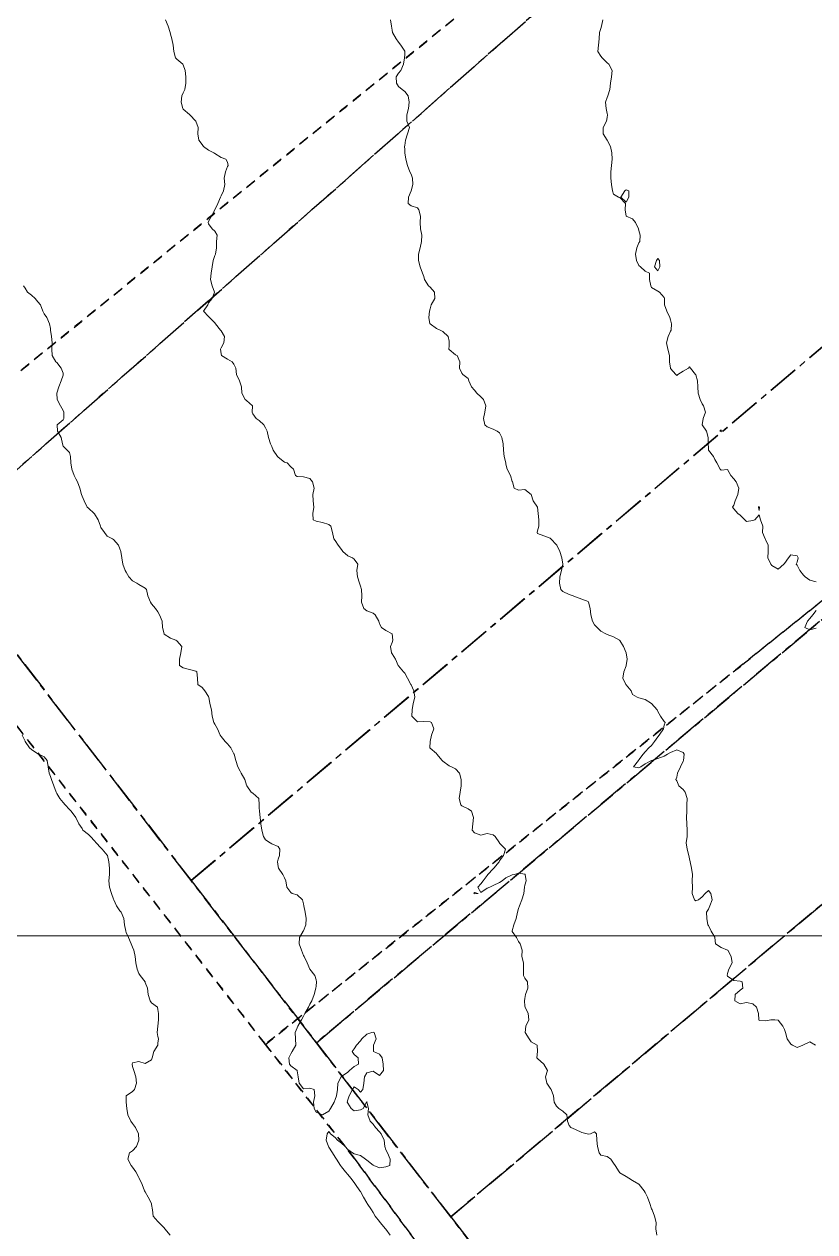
# Model space of a CAD drawing. Header units: centimetres. Extents: x 0 to 642158, y -847 to 649707.
# Drawn here: x 616473.2 to 616535.7, y 620064 to 620159.4 of the extents above; entities that cross this region are included whole.
import ezdxf

# ---------------------------------------------------------------- set-up
doc = ezdxf.new("R2010")
doc.units = ezdxf.units.CM
doc.header["$MEASUREMENT"] = 0
doc.linetypes.add('CENTERX2', pattern=[4, 2.5, -0.5, 0.5, -0.5])
doc.linetypes.add('JIS_02_0.7', pattern=[1.35, 0.75, -0.6])
for name, color, linetype, lineweight in [('MEV_grille', 254, 'Continuous', 9), ('WAL_parcellaire agricole', 7, 'JIS_02_0.7', 25), ('WAL_topographie 0.5', 253, 'Continuous', 20)]:
    doc.layers.add(name, color=color, linetype=linetype, lineweight=lineweight)
doc.layers.add('SPW_parcellaire cadastral', color=7, linetype='CENTERX2', lineweight=25, true_color=0xff0542)

# ---------------------------------------------------------------- blocks, each defined once
blk = doc.blocks.new('*U114')
at = {"layer": 'MEV_grille', "transparency": 33554687}
blk.add_lwpolyline([(-1338.461, 0), (1338.461, 0)], dxfattribs=at)
blk = doc.blocks.new('*U115')
at = {"layer": 'MEV_grille', "color": 0, "linetype": 'ByBlock', "lineweight": -2, "transparency": 16777216}
blk.add_blockref('*U114', (0, -2300), dxfattribs=at)

msp = doc.modelspace()

# ---------------------------------------------------------------- linework, layer by layer
at = {"layer": 'SPW_parcellaire cadastral'}
for points in [[(616425.743, 620159.612), (616436.075, 620170.865), (616477.602, 620213.585), (616517.734, 620163.976), (616465.899, 620118.324), (616421.754, 620078.645), (616388.277, 620118.884), (616425.743, 620159.612)], [(616517.734, 620163.976), (616568.381, 620206.911), (616569.477, 620205.808), (616586.007, 620175.98), (616486.381, 620091.758), (616465.899, 620118.324), (616517.734, 620163.976)], [(616496.268, 620078.946), (616486.381, 620091.758), (616586.007, 620175.98), (616594.303, 620161.012), (616496.268, 620078.946)], [(616496.268, 620078.946), (616594.303, 620161.012), (616602.71, 620145.842), (616506.884, 620065.195), (616496.268, 620078.946)], [(616528.964, 620036.62), (616506.884, 620065.195), (616602.71, 620145.842), (616615.003, 620123.66), (616620.263, 620114.169), (616528.964, 620036.62)], [(616511.837, 620021.748), (616492.788, 620006.697), (616461.863, 619982.253), (616361.281, 620089.744), (616372.467, 620102.324), (616385.494, 620115.97), (616388.277, 620118.884), (616421.754, 620078.645), (616465.899, 620118.324), (616486.381, 620091.758), (616496.268, 620078.946), (616506.884, 620065.195), (616528.964, 620036.62), (616529.605, 620035.784), (616511.837, 620021.748)]]:
    msp.add_lwpolyline(points, dxfattribs=at)
at = {"layer": 'WAL_parcellaire agricole'}
for points in [[(616600.26, 620451.183), (616651.688, 620350.856), (616668.692, 620318.859), (616740.957, 620187.285), (616814.972, 620053.628), (616700.983, 619971.116), (616651.472, 620062.359), (616618.966, 620119.855), (616577.304, 620085.184), (616521.809, 620039.428), (616499.254, 620069.835), (616492.238, 620078.82), (616529.968, 620108.845), (616595.294, 620161.185), (616569.622, 620208.848), (616514.461, 620165.759), (616479.289, 620211.588), (616523.201, 620254.509), (616504.698, 620275.423), (616588.942, 620323.849), (616622.273, 620341.186), (616567.598, 620414.179), (616573.597, 620419.847), (616600.26, 620451.183)], [(616486.646, 620012.341), (616448.984, 619981.003), (616433.819, 619968.168), (616420.153, 619957.833), (616389.483, 619995.496), (616335.142, 620062.822), (616359.347, 620087.95), (616451.585, 620182.835), (616479.289, 620211.588), (616514.461, 620165.759), (616459.3, 620121.003), (616492.238, 620078.82), (616499.254, 620069.835), (616521.809, 620039.428), (616486.646, 620012.341)], [(616514.461, 620165.759), (616569.622, 620208.848), (616595.294, 620161.185), (616529.968, 620108.845), (616492.238, 620078.82), (616459.3, 620121.003), (616514.461, 620165.759)]]:
    msp.add_lwpolyline(points, dxfattribs=at)
at = {"layer": 'WAL_topographie 0.5'}
for points in [[(616484.347, 620159.75), (616484.566, 620159.25), (616484.724, 620158.75), (616484.75, 620158.625), (616484.841, 620158.25), (616484.953, 620157.75), (616485, 620157.25), (616485.125, 620156.75), (616485.25, 620156.636), (616485.722, 620156.25), (616485.75, 620156.208), (616485.899, 620155.75), (616485.962, 620155.25), (616485.952, 620154.75), (616485.864, 620154.25), (616485.75, 620153.983), (616485.644, 620153.75), (616485.583, 620153.25), (616485.708, 620152.75), (616485.75, 620152.691), (616486.25, 620152.272), (616486.279, 620152.25), (616486.75, 620151.75), (616486.75, 620151.75), (616486.917, 620151.25), (616486.897, 620150.75), (616486.983, 620150.25), (616487.25, 620149.917), (616487.341, 620149.75), (616487.75, 620149.46), (616488.156, 620149.25), (616488.25, 620149.198), (616488.75, 620148.881), (616489.125, 620148.75), (616489.25, 620148.5), (616489.3, 620148.25), (616489.25, 620148.179), (616489.083, 620147.75), (616488.982, 620147.25), (616489.023, 620146.75), (616488.917, 620146.25), (616488.75, 620145.85), (616488.7, 620145.75), (616488.493, 620145.25), (616488.25, 620144.75), (616488.25, 620144.75), (616487.974, 620144.25), (616487.75, 620143.817), (616487.73, 620143.75), (616487.75, 620143.65), (616488.036, 620143.25), (616488.25, 620143.073), (616488.417, 620142.75), (616488.388, 620142.25), (616488.38, 620141.75), (616488.302, 620141.25), (616488.25, 620141.15), (616488.12, 620140.75), (616488.036, 620140.25), (616487.958, 620139.75), (616487.898, 620139.25), (616488.033, 620138.75), (616488.206, 620138.25), (616488.036, 620137.75), (616487.75, 620137.386), (616487.68, 620137.25), (616487.359, 620136.75), (616487.75, 620136.322), (616487.829, 620136.25), (616488.25, 620135.806), (616488.298, 620135.75), (616488.694, 620135.25), (616488.75, 620135.197), (616489.007, 620134.75), (616488.95, 620134.25), (616488.75, 620133.838), (616488.694, 620133.75), (616488.75, 620133.375), (616488.779, 620133.25), (616489.25, 620132.942), (616489.607, 620132.75), (616489.75, 620132.55), (616489.893, 620132.25), (616489.946, 620131.75), (616490.182, 620131.25), (616490.25, 620131.083), (616490.354, 620130.75), (616490.369, 620130.25), (616490.639, 620129.75), (616490.75, 620129.678), (616491.211, 620129.25), (616491.191, 620128.75), (616491.25, 620128.639), (616491.5, 620128.25), (616491.75, 620128.098), (616492.114, 620127.75), (616492.25, 620127.519), (616492.367, 620127.25), (616492.483, 620126.75), (616492.646, 620126.25), (616492.75, 620126.042), (616492.853, 620125.75), (616493.198, 620125.25), (616493.25, 620125.205), (616493.75, 620124.818), (616493.959, 620124.75), (616494.25, 620124.432), (616494.472, 620124.25), (616494.607, 620123.75), (616494.75, 620123.691), (616495.25, 620123.65), (616495.75, 620123.516), (616495.95, 620123.25), (616496.091, 620122.75), (616496, 620122.25), (616496.023, 620121.75), (616496.071, 620121.25), (616495.979, 620120.75), (616496.023, 620120.25), (616496.25, 620120.154), (616496.75, 620120.05), (616497.25, 620119.893), (616497.398, 620119.75), (616497.543, 620119.25), (616497.65, 620118.75), (616497.75, 620118.631), (616497.992, 620118.25), (616498.25, 620117.91), (616498.371, 620117.75), (616498.75, 620117.412), (616499.125, 620117.25), (616499.25, 620117.145), (616499.55, 620116.75), (616499.474, 620116.25), (616499.508, 620115.75), (616499.684, 620115.25), (616499.75, 620115.023), (616499.827, 620114.75), (616499.855, 620114.25), (616499.833, 620113.75), (616500.009, 620113.25), (616500.25, 620113.061), (616500.75, 620112.872), (616500.905, 620112.75), (616501.197, 620112.25), (616501.25, 620112.05), (616501.417, 620111.75), (616501.75, 620111.519), (616502.25, 620111.25), (616502.25, 620111.25), (616502.306, 620110.75), (616502.25, 620110.562), (616502.125, 620110.25), (616502.2, 620109.75), (616502.25, 620109.659), (616502.531, 620109.25), (616502.727, 620108.75), (616502.75, 620108.714), (616503.156, 620108.25), (616503.25, 620108.15), (616503.464, 620107.75), (616503.724, 620107.25), (616503.75, 620107.217), (616503.976, 620106.75), (616504.044, 620106.25), (616503.905, 620105.75), (616503.829, 620105.25), (616503.822, 620104.75), (616504.25, 620104.3), (616504.75, 620104.317), (616505.25, 620104.294), (616505.375, 620104.25), (616505.543, 620103.75), (616505.372, 620103.25), (616505.25, 620102.75), (616505.25, 620102.749), (616505.231, 620102.25), (616505.25, 620102.219), (616505.75, 620101.787), (616505.788, 620101.75), (616506.2, 620101.25), (616506.25, 620101.2), (616506.75, 620100.835), (616506.944, 620100.75), (616507.25, 620100.583), (616507.574, 620100.25), (616507.709, 620099.75), (616507.696, 620099.25), (616507.622, 620098.75), (616507.56, 620098.25), (616507.679, 620097.75), (616507.75, 620097.653), (616508.25, 620097.432), (616508.523, 620097.25), (616508.689, 620096.75), (616508.628, 620096.25), (616508.588, 620095.75), (616508.75, 620095.519), (616509.25, 620095.347), (616509.75, 620095.485), (616510.25, 620095.368), (616510.393, 620095.25), (616510.734, 620094.75), (616510.75, 620094.724), (616511.2, 620094.25), (616511.041, 620093.75), (616510.75, 620093.329), (616510.707, 620093.25), (616510.296, 620092.75), (616510.25, 620092.698), (616509.827, 620092.25), (616509.75, 620092.147), (616509.436, 620091.75), (616509.25, 620091.496), (616509.029, 620091.25), (616509.25, 620090.807), (616509.75, 620091.148), (616509.98, 620091.25), (616510.25, 620091.369), (616510.75, 620091.597), (616510.94, 620091.75), (616511.25, 620091.976), (616511.75, 620092.205), (616511.93, 620092.25), (616512.25, 620092.334), (616512.75, 620092.26), (616512.769, 620092.25), (616512.841, 620091.75), (616512.75, 620091.386), (616512.726, 620091.25), (616512.656, 620090.75), (616512.505, 620090.25), (616512.32, 620089.75), (616512.25, 620089.55), (616512.167, 620089.25), (616512.047, 620088.75), (616511.875, 620088.25), (616511.75, 620087.792), (616511.737, 620087.75), (616511.75, 620087.729), (616512.079, 620087.25), (616512.25, 620086.95), (616512.371, 620086.75), (616512.526, 620086.25), (616512.493, 620085.75), (616512.631, 620085.25), (616512.635, 620084.75), (616512.625, 620084.25), (616512.75, 620084.05), (616512.942, 620083.75), (616512.988, 620083.25), (616512.803, 620082.75), (616512.75, 620082.45), (616512.712, 620082.25), (616512.75, 620081.85), (616512.764, 620081.75), (616513.006, 620081.25), (616513.052, 620080.75), (616512.821, 620080.25), (616512.764, 620079.75), (616513.07, 620079.25), (616513.25, 620079.025), (616513.708, 620078.75), (616513.75, 620078.251), (616513.75, 620078.25), (616513.75, 620078.25), (616513.697, 620077.75), (616513.75, 620077.691), (616514.25, 620077.25), (616514.25, 620077.25), (616514.528, 620076.75), (616514.365, 620076.25), (616514.467, 620075.75), (616514.75, 620075.368), (616514.83, 620075.25), (616515.014, 620074.75), (616515.061, 620074.25), (616515.25, 620073.935), (616515.429, 620073.75), (616515.75, 620073.55), (616516.064, 620073.25), (616516.115, 620072.75), (616516.25, 620072.408), (616516.37, 620072.25), (616516.75, 620072.083), (616517.25, 620071.846), (616517.659, 620071.75), (616517.75, 620071.719), (616517.917, 620071.75), (616518.25, 620071.917), (616518.404, 620071.75), (616518.417, 620071.25), (616518.493, 620070.75), (616518.625, 620070.25), (616518.75, 620070.073), (616519.25, 620069.95), (616519.522, 620069.75), (616519.75, 620069.437), (616519.865, 620069.25), (616520.182, 620068.75), (616520.25, 620068.682), (616520.75, 620068.385), (616520.945, 620068.25), (616521.25, 620068.067), (616521.75, 620067.768), (616521.763, 620067.75), (616522.171, 620067.25), (616522.25, 620067.113), (616522.424, 620066.75), (616522.615, 620066.25), (616522.75, 620065.833), (616522.792, 620065.75), (616522.989, 620065.25), (616523.12, 620064.75), (616523.1, 620064.25), (616523.18, 620063.75)], [(616502.121, 620159.75), (616502.215, 620159.25), (616502.25, 620158.95), (616502.283, 620158.75), (616502.583, 620158.25), (616502.75, 620157.988), (616502.95, 620157.75), (616503.25, 620157.281), (616503.264, 620157.25), (616503.25, 620157), (616503.235, 620156.75), (616503.145, 620156.25), (616502.938, 620155.75), (616502.75, 620155.554), (616502.575, 620155.25), (616502.588, 620154.75), (616502.75, 620154.479), (616503.055, 620154.25), (616503.25, 620154.104), (616503.533, 620153.75), (616503.591, 620153.25), (616503.539, 620152.75), (616503.411, 620152.25), (616503.427, 620151.75), (616503.618, 620151.25), (616503.462, 620150.75), (616503.316, 620150.25), (616503.25, 620149.833), (616503.24, 620149.75), (616503.25, 620149.5), (616503.264, 620149.25), (616503.344, 620148.75), (616503.476, 620148.25), (616503.663, 620147.75), (616503.75, 620147.55), (616503.857, 620147.25), (616503.88, 620146.75), (616503.75, 620146.25), (616503.75, 620146.25), (616503.538, 620145.75), (616503.528, 620145.25), (616503.75, 620145.06), (616504.25, 620144.893), (616504.357, 620144.75), (616504.491, 620144.25), (616504.472, 620143.75), (616504.488, 620143.25), (616504.59, 620142.75), (616504.576, 620142.25), (616504.477, 620141.75), (616504.333, 620141.25), (616504.333, 620140.75), (616504.476, 620140.25), (616504.65, 620139.75), (616504.75, 620139.473), (616504.809, 620139.25), (616505.125, 620138.75), (616505.25, 620138.625), (616505.612, 620138.25), (616505.621, 620137.75), (616505.35, 620137.25), (616505.25, 620136.932), (616505.197, 620136.75), (616505.153, 620136.25), (616505.236, 620135.75), (616505.25, 620135.734), (616505.75, 620135.368), (616506.05, 620135.25), (616506.25, 620135.146), (616506.692, 620134.75), (616506.75, 620134.375), (616506.769, 620134.25), (616506.75, 620134), (616506.733, 620133.75), (616506.75, 620133.714), (616507.25, 620133.3), (616507.393, 620133.25), (616507.591, 620132.75), (616507.565, 620132.25), (616507.75, 620131.833), (616507.85, 620131.75), (616508.25, 620131.417), (616508.319, 620131.25), (616508.538, 620130.75), (616508.75, 620130.488), (616508.942, 620130.25), (616509.25, 620129.964), (616509.481, 620129.75), (616509.667, 620129.25), (616509.583, 620128.75), (616509.471, 620128.25), (616509.583, 620127.75), (616509.75, 620127.602), (616510.25, 620127.41), (616510.558, 620127.25), (616510.75, 620127.118), (616510.921, 620126.75), (616511.023, 620126.25), (616511.041, 620125.75), (616511.108, 620125.25), (616511.229, 620124.75), (616511.25, 620124.65), (616511.339, 620124.25), (616511.594, 620123.75), (616511.75, 620123.295), (616511.775, 620123.25), (616511.9, 620122.75), (616512.25, 620122.591), (616512.75, 620122.646), (616513.25, 620122.25), (616513.25, 620122.25), (616513.393, 620121.75), (616513.75, 620121.25), (616513.75, 620121.25), (616513.802, 620120.75), (616513.856, 620120.25), (616513.857, 620119.75), (616513.75, 620119.375), (616513.708, 620119.25), (616513.75, 620119.167), (616514.25, 620118.987), (616514.75, 620118.81), (616514.806, 620118.75), (616515.25, 620118.288), (616515.273, 620118.25), (616515.495, 620117.75), (616515.658, 620117.25), (616515.75, 620116.75), (616515.75, 620116.75), (616515.75, 620116.75), (616515.629, 620116.25), (616515.516, 620115.75), (616515.486, 620115.25), (616515.593, 620114.75), (616515.75, 620114.583), (616516.25, 620114.347), (616516.568, 620114.25), (616516.75, 620114.183), (616517.25, 620113.977), (616517.75, 620113.8), (616517.783, 620113.75), (616517.899, 620113.25), (616517.95, 620112.75), (616518.089, 620112.25), (616518.25, 620111.969), (616518.456, 620111.75), (616518.75, 620111.456), (616519.139, 620111.25), (616519.25, 620111.187), (616519.75, 620111.025), (616520.208, 620110.75), (616520.25, 620110.725), (616520.538, 620110.25), (616520.75, 620109.75), (616520.75, 620109.75), (616520.825, 620109.25), (616520.758, 620108.75), (616520.75, 620108.725), (616520.564, 620108.25), (616520.483, 620107.75), (616520.719, 620107.25), (616520.75, 620107.217), (616521.128, 620106.75), (616521.25, 620106.45), (616521.625, 620106.25), (616521.75, 620106.204), (616522.25, 620106.073), (616522.75, 620105.75), (616522.75, 620105.75), (616523.186, 620105.25), (616523.25, 620105.111), (616523.447, 620104.75), (616523.75, 620104.333), (616523.819, 620104.25), (616523.75, 620104.028), (616523.704, 620103.75), (616523.344, 620103.25), (616523.25, 620103.117), (616522.993, 620102.75), (616522.75, 620102.437), (616522.543, 620102.25), (616522.25, 620101.931), (616522.083, 620101.75), (616521.75, 620101.304), (616521.712, 620101.25), (616521.321, 620100.75), (616521.75, 620100.674), (616521.9, 620100.75), (616522.25, 620100.983), (616522.75, 620101.239), (616522.779, 620101.25), (616523.25, 620101.41), (616523.75, 620101.591), (616524.005, 620101.75), (616524.25, 620101.88), (616524.75, 620102.095), (616525.25, 620101.886), (616525.321, 620101.75), (616525.274, 620101.25), (616525.25, 620101.196), (616525.027, 620100.75), (616524.796, 620100.25), (616524.75, 620099.938), (616524.675, 620099.75), (616524.75, 620099.643), (616524.899, 620099.25), (616525.25, 620098.94), (616525.401, 620098.75), (616525.556, 620098.25), (616525.552, 620097.75), (616525.532, 620097.25), (616525.525, 620096.75), (616525.54, 620096.25), (616525.578, 620095.75), (616525.554, 620095.25), (616525.474, 620094.75), (616525.555, 620094.25), (616525.693, 620093.75), (616525.75, 620093.481), (616525.809, 620093.25), (616525.913, 620092.75), (616525.977, 620092.25), (616525.966, 620091.75), (616525.977, 620091.25), (616525.971, 620090.75), (616526.147, 620090.25), (616526.25, 620090.15), (616526.469, 620090.25), (616526.75, 620090.464), (616527, 620090.75), (616527.25, 620090.964), (616527.432, 620090.75), (616527.55, 620090.25), (616527.348, 620089.75), (616527.25, 620089.5), (616527.089, 620089.25), (616527.13, 620088.75), (616527.212, 620088.25), (616527.25, 620088.2), (616527.454, 620087.75), (616527.75, 620087.286), (616527.759, 620087.25), (616527.817, 620086.75), (616528.25, 620086.461), (616528.75, 620086.259), (616528.775, 620086.25), (616529.054, 620085.75), (616529.113, 620085.25), (616528.861, 620084.75), (616528.75, 620084.417), (616528.737, 620084.25), (616528.75, 620084.194), (616529.25, 620083.875), (616529.75, 620083.815), (616529.9, 620083.75), (616529.964, 620083.25), (616529.75, 620083.107), (616529.355, 620082.75), (616529.329, 620082.25), (616529.75, 620082.015), (616530.25, 620082.13), (616530.75, 620082.011), (616531.05, 620081.75), (616531.213, 620081.25), (616531.227, 620080.75), (616531.25, 620080.706), (616531.75, 620080.681), (616532.167, 620080.75), (616532.25, 620080.766), (616532.5, 620080.75), (616532.75, 620080.731), (616533.129, 620080.25), (616533.25, 620080), (616533.329, 620079.75), (616533.464, 620079.25), (616533.75, 620078.829), (616533.9, 620078.75), (616534.25, 620078.566), (616534.717, 620078.75), (616534.75, 620078.773), (616535.25, 620079.028), (616535.704, 620078.75)], [(616518.907, 620159.75), (616518.797, 620159.25), (616518.75, 620159.083), (616518.647, 620158.75), (616518.613, 620158.25), (616518.553, 620157.75), (616518.511, 620157.25), (616518.75, 620156.883), (616518.845, 620156.75), (616519.25, 620156.345), (616519.375, 620156.25), (616519.63, 620155.75), (616519.576, 620155.25), (616519.512, 620154.75), (616519.45, 620154.25), (616519.29, 620153.75), (616519.25, 620153.618), (616519.125, 620153.25), (616519.171, 620152.75), (616519.25, 620152.361), (616519.272, 620152.25), (616519.25, 620152.05), (616519.203, 620151.75), (616518.937, 620151.25), (616518.923, 620150.75), (616519.25, 620150.25), (616519.25, 620150.25), (616519.5, 620149.75), (616519.618, 620149.25), (616519.639, 620148.75), (616519.596, 620148.25), (616519.544, 620147.75), (616519.529, 620147.25), (616519.579, 620146.75), (616519.672, 620146.25), (616519.75, 620145.972), (616520.15, 620145.75), (616520.25, 620145.717), (616520.687, 620145.25), (616520.671, 620144.75), (616520.75, 620144.25), (616520.75, 620144.25), (616521.25, 620144.028), (616521.492, 620143.75), (616521.716, 620143.25), (616521.75, 620143.1), (616521.842, 620142.75), (616521.833, 620142.25), (616521.75, 620142.131), (616521.59, 620141.75), (616521.479, 620141.25), (616521.559, 620140.75), (616521.75, 620140.361), (616521.87, 620140.25), (616522.25, 620139.911), (616522.596, 620139.75), (616522.593, 620139.25), (616522.687, 620138.75), (616522.75, 620138.617), (616523.25, 620138.333), (616523.393, 620138.25), (616523.75, 620137.833), (616523.763, 620137.75), (616523.781, 620137.25), (616523.962, 620136.75), (616524.201, 620136.25), (616524.25, 620136.05), (616524.331, 620135.75), (616524.299, 620135.25), (616524.25, 620135.159), (616524.074, 620134.75), (616523.945, 620134.25), (616524.031, 620133.75), (616524.16, 620133.25), (616524.167, 620132.75), (616524.239, 620132.25), (616524.25, 620132.219), (616524.667, 620131.75), (616524.75, 620131.65), (616524.833, 620131.75), (616525.25, 620132), (616525.667, 620132.25), (616525.75, 620132.333), (616525.838, 620132.25), (616526.226, 620131.75), (616526.25, 620131.714), (616526.385, 620131.25), (616526.4, 620130.75), (616526.422, 620130.25), (616526.589, 620129.75), (616526.75, 620129.433), (616526.852, 620129.25), (616527.006, 620128.75), (616526.824, 620128.25), (616526.75, 620127.75), (616527.097, 620127.25), (616527.214, 620126.75), (616527.235, 620126.25), (616527.25, 620125.917), (616527.263, 620125.75), (616527.65, 620125.25), (616527.75, 620125.031), (616527.905, 620124.75), (616528.171, 620124.25), (616528.25, 620124.19), (616528.75, 620124.225), (616529.007, 620123.75), (616529.25, 620123.493), (616529.448, 620123.25), (616529.652, 620122.75), (616529.573, 620122.25), (616529.36, 620121.75), (616529.25, 620121.406), (616529.136, 620121.25), (616529.25, 620121.136), (616529.565, 620120.75), (616529.75, 620120.615), (616530.115, 620120.25), (616530.25, 620120.118), (616530.75, 620120.209), (616530.9, 620120.25), (616531.25, 620120.639), (616531.35, 620120.25), (616531.532, 620119.75), (616531.506, 620119.25), (616531.716, 620118.75), (616531.75, 620118.702), (616531.969, 620118.25), (616531.954, 620117.75), (616531.937, 620117.25), (616532.168, 620116.75), (616532.25, 620116.648), (616532.75, 620116.368), (616533.214, 620116.75), (616533.25, 620116.806), (616533.583, 620117.25), (616533.75, 620117.485), (616534.25, 620117.404), (616534.333, 620117.25), (616534.25, 620116.917), (616534.183, 620116.75), (616534.25, 620116.683), (616534.467, 620116.25), (616534.75, 620115.881), (616534.893, 620115.75), (616535.25, 620115.482), (616535.75, 620115.35)], [(616520.956, 620145.75), (616520.75, 620145.361), (616520.312, 620145.75), (616520.635, 620146.25), (616520.75, 620146.338), (616520.964, 620146.25), (616520.956, 620145.75)], [(616523.397, 620140.25), (616523.25, 620139.916), (616522.987, 620140.25), (616523.136, 620140.75), (616523.25, 620140.91), (616523.368, 620140.75), (616523.397, 620140.25)], [(616473.139, 620138.75), (616473.25, 620138.562), (616473.442, 620138.25), (616473.75, 620138.015), (616474.05, 620137.75), (616474.25, 620137.477), (616474.458, 620137.25), (616474.643, 620136.75), (616474.75, 620136.536), (616474.96, 620136.25), (616475.19, 620135.75), (616475.25, 620135.375), (616475.261, 620135.25), (616475.333, 620134.75), (616475.382, 620134.25), (616475.356, 620133.75), (616475.382, 620133.25), (616475.67, 620132.75), (616475.75, 620132.673), (616476.094, 620132.25), (616476.25, 620131.833), (616476.27, 620131.75), (616476.25, 620131.687), (616476.107, 620131.25), (616475.917, 620130.75), (616475.764, 620130.25), (616475.783, 620129.75), (616476.038, 620129.25), (616476.25, 620128.906), (616476.313, 620128.75), (616476.313, 620128.25), (616476.25, 620128.159), (616475.776, 620127.75), (616475.808, 620127.25), (616476.102, 620126.75), (616476.208, 620126.25), (616476.25, 620126.083), (616476.583, 620125.75), (616476.75, 620125.583), (616476.841, 620125.25), (616476.88, 620124.75), (616476.936, 620124.25), (616477.129, 620123.75), (616477.25, 620123.483), (616477.402, 620123.25), (616477.571, 620122.75), (616477.713, 620122.25), (616477.75, 620122.125), (616477.927, 620121.75), (616478.167, 620121.25), (616478.25, 620121.171), (616478.721, 620120.75), (616478.75, 620120.722), (616479.016, 620120.25), (616479.2, 620119.75), (616479.25, 620119.662), (616479.53, 620119.25), (616479.75, 620118.96), (616480.15, 620118.75), (616480.25, 620118.694), (616480.631, 620118.25), (616480.75, 620117.972), (616480.811, 620117.75), (616480.891, 620117.25), (616480.974, 620116.75), (616481.154, 620116.25), (616481.25, 620116.118), (616481.462, 620115.75), (616481.75, 620115.433), (616482.073, 620115.25), (616482.25, 620115.156), (616482.75, 620114.87), (616482.833, 620114.75), (616482.956, 620114.25), (616483.15, 620113.75), (616483.25, 620113.625), (616483.55, 620113.25), (616483.75, 620113), (616483.882, 620112.75), (616484.088, 620112.25), (616484.097, 620111.75), (616484.234, 620111.25), (616484.25, 620111.23), (616484.75, 620110.917), (616485.173, 620110.75), (616485.25, 620110.702), (616485.63, 620110.25), (616485.558, 620109.75), (616485.462, 620109.25), (616485.464, 620108.75), (616485.75, 620108.559), (616486.25, 620108.429), (616486.75, 620108.304), (616486.825, 620108.25), (616486.886, 620107.75), (616486.9, 620107.25), (616487.25, 620107.016), (616487.45, 620106.75), (616487.75, 620106.288), (616487.767, 620106.25), (616487.85, 620105.75), (616487.976, 620105.25), (616488.04, 620104.75), (616488.164, 620104.25), (616488.25, 620104.103), (616488.444, 620103.75), (616488.667, 620103.25), (616488.75, 620103.146), (616489.056, 620102.75), (616489.25, 620102.556), (616489.514, 620102.25), (616489.75, 620101.778), (616489.765, 620101.75), (616489.893, 620101.25), (616490.06, 620100.75), (616490.25, 620100.406), (616490.336, 620100.25), (616490.614, 620099.75), (616490.75, 620099.3), (616490.769, 620099.25), (616491.103, 620098.75), (616491.25, 620098.654), (616491.727, 620098.25), (616491.739, 620097.75), (616491.75, 620097.5), (616491.765, 620097.25), (616491.814, 620096.75), (616491.881, 620096.25), (616491.966, 620095.75), (616492.101, 620095.25), (616492.25, 620094.97), (616492.617, 620094.75), (616492.75, 620094.655), (616493.25, 620094.459), (616493.375, 620094.25), (616493.35, 620093.75), (616493.25, 620093.438), (616493.198, 620093.25), (616493.25, 620092.875), (616493.269, 620092.75), (616493.625, 620092.25), (616493.75, 620091.981), (616493.865, 620091.75), (616493.93, 620091.25), (616494.25, 620090.806), (616494.361, 620090.75), (616494.75, 620090.625), (616495.17, 620090.25), (616495.25, 620089.917), (616495.28, 620089.75), (616495.388, 620089.25), (616495.462, 620088.75), (616495.432, 620088.25), (616495.25, 620087.779), (616495.235, 620087.75), (616494.933, 620087.25), (616494.917, 620086.75), (616495.083, 620086.25), (616495.25, 620085.827), (616495.298, 620085.75), (616495.546, 620085.25), (616495.75, 620084.75), (616495.75, 620084.75), (616496.145, 620084.25), (616496.25, 620083.917), (616496.286, 620083.75), (616496.25, 620083.417), (616496.237, 620083.25), (616496.105, 620082.75), (616495.897, 620082.25), (616495.75, 620081.987), (616495.638, 620081.75), (616495.366, 620081.25), (616495.25, 620081.048), (616495.09, 620080.75), (616494.801, 620080.25), (616494.75, 620080.125), (616494.582, 620079.75), (616494.619, 620079.25), (616494.637, 620078.75), (616494.353, 620078.25), (616494.25, 620078.068), (616494.083, 620077.75), (616494.144, 620077.25), (616494.25, 620077.136), (616494.743, 620076.75), (616494.75, 620076.727), (616494.835, 620076.25), (616494.915, 620075.75), (616495.25, 620075.296), (616495.75, 620075.354), (616496.089, 620075.25), (616496.141, 620074.75), (616496.032, 620074.25), (616496.087, 620073.75), (616496.25, 620073.456), (616496.75, 620073.26), (616497.25, 620073.536), (616497.383, 620073.75), (616497.68, 620074.25), (616497.75, 620074.458), (616497.858, 620074.75), (616497.926, 620075.25), (616497.971, 620075.75), (616498.228, 620076.25), (616498.25, 620076.275), (616498.75, 620076.625), (616498.875, 620076.75), (616499.25, 620077.083), (616499.596, 620077.25), (616499.562, 620077.75), (616499.25, 620078.013), (616499.105, 620078.25), (616499.25, 620078.455), (616499.431, 620078.75), (616499.75, 620079.099), (616499.848, 620079.25), (616500.25, 620079.637), (616500.65, 620079.75), (616500.75, 620079.79), (616500.844, 620079.75), (616500.995, 620079.25), (616500.794, 620078.75), (616500.776, 620078.25), (616501.25, 620078.036), (616501.476, 620077.75), (616501.547, 620077.25), (616501.574, 620076.75), (616501.25, 620076.363), (616500.75, 620076.702), (616500.25, 620076.577), (616500.069, 620076.25), (616500.007, 620075.75), (616499.938, 620075.25), (616499.75, 620075.05), (616499.562, 620075.25), (616499.25, 620075.477), (616499.122, 620075.25), (616498.852, 620074.75), (616498.75, 620074.429), (616498.697, 620074.25), (616498.75, 620074.164), (616499.017, 620073.75), (616499.25, 620073.578), (616499.75, 620073.639), (616499.964, 620073.75), (616500.224, 620074.25), (616500.25, 620074.296), (616500.268, 620074.25), (616500.388, 620073.75), (616500.341, 620073.25), (616500.515, 620072.75), (616500.75, 620072.528), (616500.939, 620072.25), (616501.25, 620071.899), (616501.396, 620071.75), (616501.627, 620071.25), (616501.689, 620070.75), (616501.75, 620070.5), (616501.879, 620070.25), (616502.098, 620069.75), (616502.083, 620069.25), (616501.75, 620069.145), (616501.25, 620069.066), (616500.813, 620069.25), (616500.75, 620069.269), (616500.25, 620069.662), (616500.146, 620069.75), (616499.75, 620070.031), (616499.25, 620070.167), (616499.117, 620070.25), (616498.75, 620070.521), (616498.544, 620070.75), (616498.25, 620071.01), (616497.936, 620071.25), (616497.75, 620071.462), (616497.393, 620071.75), (616497.25, 620071.944), (616497.128, 620071.75), (616497.029, 620071.25), (616497.214, 620070.75), (616497.25, 620070.699), (616497.549, 620070.25), (616497.75, 620069.91), (616497.863, 620069.75), (616498.184, 620069.25), (616498.25, 620069.156), (616498.557, 620068.75), (616498.75, 620068.527), (616498.98, 620068.25), (616499.25, 620067.918), (616499.366, 620067.75), (616499.71, 620067.25), (616499.75, 620067.186), (616499.988, 620066.75), (616500.25, 620066.298), (616500.28, 620066.25), (616500.636, 620065.75), (616500.75, 620065.55), (616500.917, 620065.25), (616501.25, 620064.821), (616501.315, 620064.75), (616501.732, 620064.25), (616501.75, 620064.223), (616502.097, 620063.75)], [(616528.286, 620127.25), (616528.25, 620127.215), (616528.15, 620127.25), (616528.25, 620127.375), (616528.286, 620127.25)], [(616531.278, 620121.25), (616531.25, 620121), (616531.191, 620121.25), (616531.25, 620121.3), (616531.278, 620121.25)], [(616535.75, 620113.081), (616535.503, 620112.75), (616535.25, 620112.468), (616535.073, 620112.25), (616534.858, 620111.75), (616535.25, 620111.554), (616535.75, 620111.692)], [(616473.016, 620103.25), (616473.25, 620102.781), (616473.268, 620102.75), (616473.611, 620102.25), (616473.75, 620102.114), (616474.25, 620101.777), (616474.333, 620101.75), (616474.75, 620101.529), (616474.987, 620101.25), (616475.067, 620100.75), (616475.157, 620100.25), (616475.25, 620099.975), (616475.328, 620099.75), (616475.511, 620099.25), (616475.698, 620098.75), (616475.75, 620098.65), (616476.005, 620098.25), (616476.25, 620097.921), (616476.421, 620097.75), (616476.75, 620097.385), (616476.893, 620097.25), (616477.25, 620096.75), (616477.25, 620096.75), (616477.506, 620096.25), (616477.75, 620095.865), (616477.827, 620095.75), (616478.25, 620095.399), (616478.425, 620095.25), (616478.75, 620094.899), (616478.87, 620094.75), (616479.25, 620094.343), (616479.345, 620094.25), (616479.75, 620093.764), (616479.758, 620093.75), (616479.859, 620093.25), (616479.928, 620092.75), (616479.917, 620092.25), (616479.863, 620091.75), (616479.925, 620091.25), (616480.09, 620090.75), (616480.25, 620090.281), (616480.262, 620090.25), (616480.467, 620089.75), (616480.75, 620089.381), (616480.838, 620089.25), (616481.061, 620088.75), (616481.109, 620088.25), (616481.202, 620087.75), (616481.25, 620087.659), (616481.417, 620087.25), (616481.625, 620086.75), (616481.75, 620086.5), (616481.842, 620086.25), (616481.95, 620085.75), (616482.007, 620085.25), (616482.118, 620084.75), (616482.25, 620084.417), (616482.346, 620084.25), (616482.729, 620083.75), (616482.75, 620083.712), (616482.912, 620083.25), (616482.972, 620082.75), (616483.146, 620082.25), (616483.25, 620082.092), (616483.714, 620081.75), (616483.75, 620081.583), (616483.803, 620081.25), (616483.804, 620080.75), (616483.75, 620080.25), (616483.75, 620080.25), (616483.7, 620079.75), (616483.75, 620079.45), (616483.785, 620079.25), (616483.75, 620078.917), (616483.731, 620078.75), (616483.429, 620078.25), (616483.29, 620077.75), (616483.25, 620077.607), (616482.75, 620077.3), (616482.25, 620077.47), (616481.75, 620077.357), (616481.709, 620077.25), (616481.75, 620077.083), (616481.847, 620076.75), (616482, 620076.25), (616482.061, 620075.75), (616481.902, 620075.25), (616481.75, 620075.104), (616481.25, 620074.75), (616481.25, 620074.25), (616481.295, 620073.75), (616481.371, 620073.25), (616481.611, 620072.75), (616481.75, 620072.571), (616481.981, 620072.25), (616482.218, 620071.75), (616482.25, 620071.25), (616482.25, 620071.25), (616482.25, 620071.25), (616482.05, 620070.75), (616481.75, 620070.397), (616481.5, 620070.25), (616481.382, 620069.75), (616481.635, 620069.25), (616481.75, 620069.107), (616482, 620068.75), (616482.25, 620068.309), (616482.279, 620068.25), (616482.506, 620067.75), (616482.699, 620067.25), (616482.75, 620067.163), (616482.966, 620066.75), (616483.238, 620066.25), (616483.25, 620066.179), (616483.327, 620065.75), (616483.381, 620065.25), (616483.75, 620064.825), (616483.833, 620064.75), (616484.25, 620064.333), (616484.298, 620064.25), (616484.715, 620063.75)], [(616508.75, 620090.712), (616509.05, 620090.75), (616508.75, 620090.817), (616508.706, 620090.75), (616508.75, 620090.712)]]:
    msp.add_lwpolyline(points, dxfattribs=at)

# ---------------------------------------------------------------- block references
at = {"layer": 'MEV_grille', "transparency": 33554687}
msp.add_blockref('*U115', (616669.481, 622387.381), dxfattribs=at)

doc.saveas('drawing.dxf')
